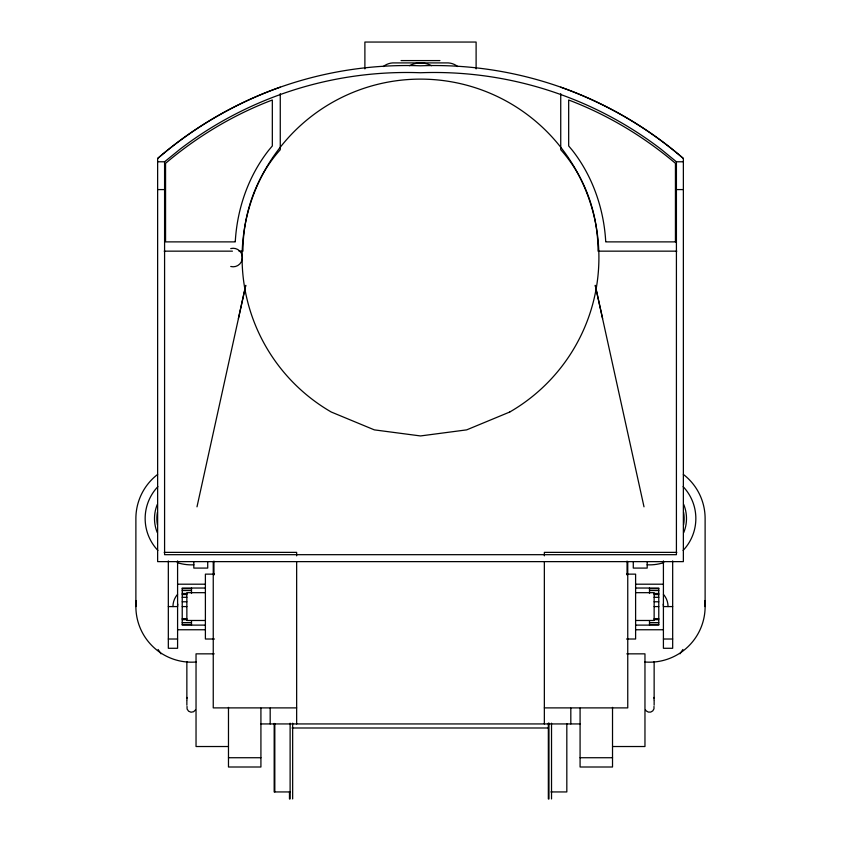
<?xml version="1.0" encoding="UTF-8"?>
<svg xmlns="http://www.w3.org/2000/svg" width="841" height="841" viewBox="0 0 841 841"><rect width="100%" height="100%" fill="white"/><g stroke="black" fill="none" stroke-linecap="round" stroke-linejoin="round"><path stroke-width="1.26" d="M196.994 506.829L245.751 285.341L238.392 318.56M680.001 653.814L682.903 649.473M560.737 87.159C605.562 103.107 647.328 127.401 683.365 158.476L683.365 561.63L157.635 561.63L157.635 158.476C193.672 127.401 235.438 103.107 280.263 87.159M157.635 161.777L164.584 161.777L180.3 148.994A373.194 373.194 0 0 1 420.5 72.746A373.194 373.194 0 0 1 660.721 148.962L676.416 161.777L683.365 161.777M409.493 65.672C416.316 62.087 424.684 62.087 431.507 65.672M401.062 60.584L439.938 60.584M157.635 189.582L164.584 189.582M676.416 189.582L683.365 189.582M164.195 251.154L232.431 251.154M238.991 251.154L242.933 251.154A140.542 120.274 90 0 1 280.263 149.73L280.263 93.677M676.805 251.154L598.067 251.154A140.542 120.274 -90 0 0 560.737 149.73L560.737 93.677M164.195 552.369L296.652 552.369L296.652 555.838M676.805 552.369L544.348 552.369L544.348 555.838M214.476 574.14L205.393 574.14L205.393 639.013L214.476 639.013M626.524 574.14L635.607 574.14L635.607 639.013L626.524 639.013M177.588 584.201L205.393 584.201M635.607 584.201L663.412 584.201M205.393 588.038L182.224 588.038L182.224 625.115L205.393 625.115M635.607 588.038L658.776 588.038L658.776 625.115L635.607 625.115M182.224 588.679L191.496 588.679M649.504 588.679L658.776 588.679M182.224 590.529L191.496 590.529M649.504 590.529L658.776 590.529M205.393 592.674L186.86 592.674L186.86 620.479L205.393 620.479M635.607 592.674L654.14 592.674L654.14 620.479L635.607 620.479M182.224 593.473L186.86 593.473M654.14 593.473L658.776 593.473M182.224 594.534L186.86 594.534M654.14 594.534L658.776 594.534M182.224 597.31L186.86 597.31M654.14 597.31L658.776 597.31M182.224 601.778L186.86 601.778M654.14 601.778L658.776 601.778M168.326 606.582L177.588 606.582A13.898 13.898 0 0 1 177.798 604.164M182.224 606.582L186.86 606.582M654.14 606.582L658.776 606.582M672.674 606.582L663.412 606.582A13.898 13.898 0 0 0 663.202 604.164M182.224 618.619L186.86 618.619M654.14 618.619L658.776 618.619M182.224 619.68L186.86 619.68M654.14 619.68L658.776 619.68M182.224 622.634L191.496 622.634M649.504 622.634L658.776 622.634M182.224 624.485L191.496 624.485M649.504 624.485L658.776 624.485M177.588 629.751L205.393 629.751M635.607 629.751L663.412 629.751M168.326 639.013L177.588 639.013M663.412 639.013L672.674 639.013M214.203 653.846L196.037 653.846L196.037 746.524L228.479 746.524M626.797 653.846L644.963 653.846L644.963 746.524L612.521 746.524M296.652 707.891L213.246 707.891L213.246 561.63M544.348 707.891L627.754 707.891L627.754 561.63M260.92 723.933L580.08 723.933M292.027 727.991L548.343 727.991M228.479 757.73L260.92 757.73M580.08 757.73L612.521 757.73M290.113 791.938L274.177 791.938L274.177 723.407M550.887 791.938L566.823 791.938L566.823 723.575M645.499 709.941L646.235 710.897A4.636 4.636 0 0 0 653.983 706.419M158.097 649.473L160.999 653.814M602.608 318.56L595.249 285.341L644.006 506.829M705.115 606.582L705.115 518.529A55.611 55.611 0 0 0 683.355 474.419M676.416 161.777L676.416 554.682L164.584 554.682L164.584 161.777M672.674 560.894L672.674 648.285L663.412 648.285L663.412 560.894M654.14 661.562L654.14 698.503M654.14 700.49L654.14 705.178M649.504 588.038L649.504 593.473M649.504 620.669L649.504 625.115M647.192 561.599L647.192 568.085L633.284 568.085L633.284 561.599M627.06 561.084L627.06 574.981M612.521 707.365L612.521 767.003L580.08 767.003L580.08 708.175M570.818 708.175L570.818 723.933M551.528 723.186L551.528 798.95M548.973 723.102L548.973 798.95M548.343 723.186L548.343 798.95M544.348 561.63L544.348 723.933M476.111 68.899L476.111 42.05L364.889 42.05L364.889 68.899M296.652 561.63L296.652 723.933M292.657 723.186L292.657 798.95M290.113 723.186L290.113 798.95M289.472 791.707L289.472 798.95M274.818 723.68L274.818 791.938M270.182 708.175L270.182 723.933M260.92 708.175L260.92 767.003L228.479 767.003L228.479 707.365M213.94 561.084L213.94 574.981M207.716 561.599L207.716 568.085L193.808 568.085L193.808 561.599M191.496 588.038L191.496 593.473M191.496 620.669L191.496 625.115M186.86 661.562L186.86 698.503M186.86 700.49L186.86 705.178M177.588 560.894L177.588 648.285L168.326 648.285L168.326 560.894M135.885 606.582L135.885 518.529A55.611 55.611 0 0 1 157.645 474.419M172.952 606.582A18.534 18.534 0 0 1 177.556 594.356M663.444 594.356A18.534 18.534 0 0 1 668.048 606.582M383.328 66.534A16.704 16.694 0 0 1 392.726 62.907L448.274 62.907A16.704 16.694 0 0 1 457.672 66.534M230.739 248.579A9.272 9.272 0 0 1 242.408 257.535A9.272 9.272 0 0 1 230.739 266.481M187.017 699.838A4.636 4.636 0 0 1 187.017 697.441M195.501 709.941A4.636 4.636 0 0 1 187.017 706.419M653.983 697.441A4.636 4.636 0 0 1 653.983 699.838M683.365 158.476A379.943 379.943 0 0 0 420.5 65.798A379.943 379.943 0 0 0 157.635 158.476M196.331 661.972A55.611 55.611 0 0 1 136.21 600.527M193.903 564.805A46.339 46.339 0 0 1 177.188 562.608M157.887 550.435A46.339 46.339 0 0 1 157.887 486.624M157.32 532.689A36.993 36.993 0 0 1 157.32 504.379M157.446 524.984A34.66 34.66 0 0 1 157.446 512.085M704.79 600.527A55.611 55.611 0 0 1 644.669 661.972M683.113 486.624A46.339 46.339 0 0 1 683.113 550.435M663.812 562.608A46.339 46.339 0 0 1 647.097 564.805M683.68 504.379A36.993 36.993 0 0 1 683.68 532.689M683.554 512.085A34.66 34.66 0 0 1 683.554 524.984M235.312 241.062L235.28 241.882L165.561 241.882L165.561 163.312C197.278 136.452 233.462 114.754 272.326 100.005L272.326 145.945L268.752 150.203A149.814 128.2 90 0 0 235.312 241.062M509.709 412.037L466.671 429.867L420.5 435.943L374.329 429.867L331.291 412.037A178.408 178.408 0 0 1 283.827 142.854A178.408 178.408 0 0 1 557.173 142.854A178.408 178.408 0 0 1 509.709 412.037M675.439 241.882L605.72 241.882L605.688 241.062A149.814 128.2 -90 0 0 572.248 150.203L568.674 145.945L568.674 100.005C607.538 114.754 643.722 136.452 675.439 163.312L675.439 241.882"/></g></svg>
